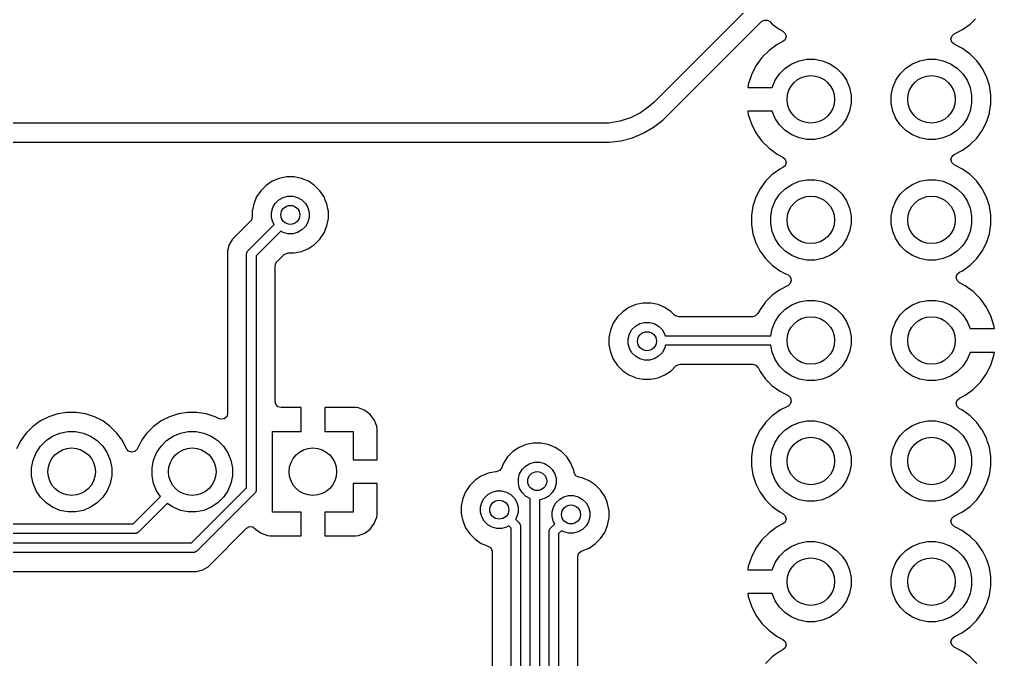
# Model space of a CAD drawing. Extents: x 0.71 to 7.56, y -5.16 to -0.79.
# Drawn here: x 3.978 to 4.787, y -3.357 to -2.826 of the extents above; entities that cross this region are included whole.
import ezdxf

# ---------------------------------------------------------------- set-up
doc = ezdxf.new("R2010")
doc.units = 0
doc.header["$MEASUREMENT"] = 0
doc.layers.add('BLACK', color=7, linetype='CONTINUOUS')

msp = doc.modelspace()

# ---------------------------------------------------------------- linework, layer by layer
at = {"layer": 'BLACK', "linetype": 'CONTINUOUS'}
for p, q in [((4.58721, -2.81126), (4.50396, -2.89451)), ((4.51879, -2.90198), (4.59327, -2.8275)), ((4.59327, -2.8275), (4.59569, -2.82618)), ((4.59569, -2.82618), (4.59843, -2.82638)), ((4.59843, -2.82638), (4.60018, -2.8275)), ((4.60018, -2.8275), (4.60218, -2.82951)), ((4.76632, -2.82951), (4.77069, -2.82514)), ((4.60218, -2.82951), (4.60688, -2.83292)), ((4.60688, -2.83292), (4.60845, -2.83406)), ((4.60845, -2.83406), (4.61109, -2.8354)), ((4.61109, -2.8354), (4.61309, -2.83729)), ((4.7531, -2.8376), (4.76006, -2.83406)), ((4.76006, -2.83406), (4.76632, -2.82951)), ((4.76006, -2.83406), (4.76006, -2.83406)), ((4.76006, -2.83406), (4.76006, -2.83406)), ((4.61109, -2.8441), (4.6064, -2.8465)), ((4.61286, -2.84257), (4.61109, -2.8441)), ((4.61375, -2.83996), (4.61286, -2.84257)), ((4.61309, -2.83729), (4.61375, -2.83996)), ((4.75044, -2.84174), (4.75133, -2.83914)), ((4.7511, -2.84441), (4.75044, -2.84174)), ((4.7531, -2.8463), (4.7511, -2.84441)), ((4.75133, -2.83914), (4.7531, -2.8376)), ((4.59963, -2.85141), (4.59371, -2.85733)), ((4.6064, -2.8465), (4.59963, -2.85141)), ((4.59963, -2.85141), (4.59963, -2.85141)), ((4.76006, -2.84985), (4.7531, -2.8463)), ((4.76221, -2.85141), (4.76006, -2.84985)), ((4.76632, -2.8544), (4.76221, -2.85141)), ((4.59371, -2.85733), (4.58879, -2.8641)), ((4.59371, -2.85733), (4.59371, -2.85733)), ((4.61848, -2.86244), (4.62454, -2.85993)), ((4.62454, -2.85993), (4.63097, -2.85865)), ((4.63097, -2.85865), (4.63753, -2.85865)), ((4.63753, -2.85865), (4.64397, -2.85993)), ((4.64397, -2.85993), (4.65003, -2.86244)), ((4.71848, -2.86244), (4.72454, -2.85993)), ((4.72454, -2.85993), (4.73097, -2.85865)), ((4.73097, -2.85865), (4.73753, -2.85865)), ((4.73753, -2.85865), (4.74397, -2.85993)), ((4.74397, -2.85993), (4.75003, -2.86244)), ((4.7718, -2.85988), (4.76632, -2.8544)), ((4.77487, -2.8641), (4.7718, -2.85988)), ((4.58879, -2.8641), (4.585, -2.87155)), ((4.60838, -2.87072), (4.61302, -2.86608)), ((4.61302, -2.86608), (4.61848, -2.86244)), ((4.65003, -2.86244), (4.65548, -2.86608)), ((4.65548, -2.86608), (4.66012, -2.87072)), ((4.70838, -2.87072), (4.71302, -2.86608)), ((4.71302, -2.86608), (4.71848, -2.86244)), ((4.75003, -2.86244), (4.75548, -2.86608)), ((4.75548, -2.86608), (4.76012, -2.87072)), ((4.77636, -2.86615), (4.77487, -2.8641)), ((4.77988, -2.87305), (4.77636, -2.86615)), ((4.585, -2.87155), (4.58241, -2.87951)), ((4.60228, -2.88211), (4.60474, -2.87618)), ((4.60474, -2.87618), (4.60838, -2.87072)), ((4.66012, -2.87072), (4.66377, -2.87618)), ((4.66377, -2.87618), (4.66628, -2.88224)), ((4.70223, -2.88224), (4.70474, -2.87618)), ((4.70474, -2.87618), (4.70838, -2.87072)), ((4.76012, -2.87072), (4.76377, -2.87618)), ((4.76377, -2.87618), (4.76628, -2.88224)), ((4.7809, -2.8762), (4.77988, -2.87305)), ((4.77988, -2.87305), (4.77988, -2.87305)), ((4.77988, -2.87305), (4.77988, -2.87305)), ((4.78227, -2.88042), (4.7809, -2.8762)), ((4.58241, -2.87951), (4.582, -2.88211)), ((4.582, -2.88211), (4.60228, -2.88211)), ((4.58241, -2.87951), (4.58241, -2.87951)), ((4.66628, -2.88224), (4.66756, -2.88867)), ((4.70095, -2.88867), (4.70223, -2.88224)), ((4.76628, -2.88224), (4.76756, -2.88867)), ((4.78348, -2.88808), (4.78227, -2.88042)), ((4.66756, -2.88867), (4.66756, -2.89523)), ((4.70095, -2.89523), (4.70095, -2.88867)), ((4.76756, -2.88867), (4.76756, -2.89523)), ((4.78348, -2.89583), (4.78348, -2.88808)), ((4.50056, -2.89766), (4.49306, -2.90311)), ((4.50396, -2.89451), (4.50056, -2.89766)), ((4.66628, -2.90167), (4.66377, -2.90773)), ((4.66756, -2.89523), (4.66628, -2.90167)), ((4.70223, -2.90167), (4.70095, -2.89523)), ((4.70474, -2.90773), (4.70223, -2.90167)), ((4.76628, -2.90167), (4.76377, -2.90773)), ((4.76756, -2.89523), (4.76628, -2.90167)), ((4.78248, -2.9022), (4.78348, -2.89583)), ((4.4848, -2.90732), (4.47599, -2.91018)), ((4.49306, -2.90311), (4.4848, -2.90732)), ((4.505, -2.91423), (4.51164, -2.90913)), ((4.51164, -2.90913), (4.51858, -2.9022)), ((4.51858, -2.9022), (4.51879, -2.90198)), ((4.51879, -2.90198), (4.51879, -2.90198)), ((4.60228, -2.9018), (4.582, -2.9018)), ((4.582, -2.9018), (4.58241, -2.9044)), ((4.58241, -2.9044), (4.58241, -2.9044)), ((4.58241, -2.9044), (4.585, -2.91235)), ((4.60474, -2.90773), (4.60228, -2.9018)), ((4.60838, -2.91318), (4.60474, -2.90773)), ((4.66377, -2.90773), (4.66012, -2.91318)), ((4.70838, -2.91318), (4.70474, -2.90773)), ((4.76377, -2.90773), (4.76012, -2.91318)), ((4.77988, -2.91085), (4.78227, -2.90348)), ((4.78227, -2.90348), (4.78248, -2.9022)), ((4.4622, -2.91181), (3.64526, -2.91181)), ((4.46684, -2.91163), (4.4622, -2.91181)), ((4.47599, -2.91018), (4.46684, -2.91163)), ((4.49537, -2.92001), (4.50386, -2.9151)), ((4.50386, -2.9151), (4.505, -2.91423)), ((4.585, -2.91235), (4.58879, -2.91981)), ((4.61302, -2.91782), (4.60838, -2.91318)), ((4.61848, -2.92147), (4.61302, -2.91782)), ((4.65548, -2.91782), (4.65003, -2.92147)), ((4.66012, -2.91318), (4.65548, -2.91782)), ((4.71302, -2.91782), (4.70838, -2.91318)), ((4.71848, -2.92147), (4.71302, -2.91782)), ((4.75548, -2.91782), (4.75003, -2.92147)), ((4.76012, -2.91318), (4.75548, -2.91782)), ((4.7718, -2.92403), (4.77636, -2.91776)), ((4.77636, -2.91776), (4.77988, -2.91085)), ((4.47683, -2.9263), (4.48631, -2.92376)), ((4.48631, -2.92376), (4.49537, -2.92001)), ((4.58879, -2.91981), (4.59371, -2.92658)), ((4.62454, -2.92398), (4.61848, -2.92147)), ((4.63097, -2.92526), (4.62454, -2.92398)), ((4.63753, -2.92526), (4.63097, -2.92526)), ((4.64397, -2.92398), (4.63753, -2.92526)), ((4.65003, -2.92147), (4.64397, -2.92398)), ((4.72454, -2.92398), (4.71848, -2.92147)), ((4.73097, -2.92526), (4.72454, -2.92398)), ((4.73753, -2.92526), (4.73097, -2.92526)), ((4.74397, -2.92398), (4.73753, -2.92526)), ((4.75003, -2.92147), (4.74397, -2.92398)), ((4.76632, -2.92951), (4.7718, -2.92403)), ((3.65319, -2.92758), (4.45715, -2.92758)), ((4.45715, -2.92758), (4.45715, -2.92758)), ((4.45715, -2.92758), (4.4573, -2.92758)), ((4.4573, -2.92758), (4.46711, -2.92758)), ((4.46711, -2.92758), (4.47683, -2.9263)), ((4.46711, -2.92758), (4.46711, -2.92758)), ((4.59371, -2.92658), (4.59371, -2.92658)), ((4.59371, -2.92658), (4.59963, -2.93249)), ((4.59963, -2.93249), (4.59963, -2.93249)), ((4.59963, -2.93249), (4.6064, -2.93741)), ((4.76006, -2.93406), (4.76632, -2.92951)), ((4.6064, -2.93741), (4.61109, -2.9398)), ((4.61109, -2.9398), (4.61309, -2.94169)), ((4.61309, -2.94169), (4.61375, -2.94436)), ((4.75044, -2.94174), (4.75133, -2.93914)), ((4.7511, -2.94441), (4.75044, -2.94174)), ((4.75133, -2.93914), (4.7531, -2.9376)), ((4.7531, -2.9376), (4.76006, -2.93406)), ((4.76006, -2.93406), (4.76006, -2.93406)), ((4.76006, -2.93406), (4.76006, -2.93406)), ((4.60845, -2.94985), (4.60748, -2.95055)), ((4.61109, -2.9485), (4.60845, -2.94985)), ((4.61286, -2.94696), (4.61109, -2.9485)), ((4.61375, -2.94436), (4.61286, -2.94696)), ((4.7531, -2.9463), (4.7511, -2.94441)), ((4.76006, -2.94985), (4.7531, -2.9463)), ((4.76103, -2.95055), (4.76006, -2.94985)), ((4.19356, -2.95749), (4.18783, -2.95987)), ((4.19965, -2.95628), (4.19356, -2.95749)), ((4.19356, -2.95749), (4.19356, -2.95749)), ((4.20586, -2.95628), (4.19965, -2.95628)), ((4.19965, -2.95628), (4.19965, -2.95628)), ((4.21195, -2.95749), (4.20586, -2.95628)), ((4.20586, -2.95628), (4.20586, -2.95628)), ((4.21768, -2.95987), (4.21195, -2.95749)), ((4.21195, -2.95749), (4.21195, -2.95749)), ((4.60218, -2.9544), (4.5967, -2.95988)), ((4.60748, -2.95055), (4.60218, -2.9544)), ((4.60218, -2.9544), (4.60218, -2.9544)), ((4.60218, -2.9544), (4.60218, -2.9544)), ((4.76632, -2.9544), (4.76103, -2.95055)), ((4.7718, -2.95988), (4.76632, -2.9544)), ((4.18267, -2.96332), (4.17828, -2.96771)), ((4.18783, -2.95987), (4.18267, -2.96332)), ((4.18267, -2.96332), (4.18267, -2.96332)), ((4.18783, -2.95987), (4.18783, -2.95987)), ((4.22285, -2.96332), (4.21768, -2.95987)), ((4.21768, -2.95987), (4.21768, -2.95987)), ((4.22724, -2.96771), (4.22285, -2.96332)), ((4.22285, -2.96332), (4.22285, -2.96332)), ((4.59214, -2.96615), (4.58863, -2.97305)), ((4.59474, -2.96257), (4.59214, -2.96615)), ((4.5967, -2.95988), (4.59474, -2.96257)), ((4.5967, -2.95988), (4.5967, -2.95988)), ((4.5967, -2.95988), (4.5967, -2.95988)), ((4.60838, -2.97072), (4.61302, -2.96608)), ((4.61302, -2.96608), (4.61848, -2.96244)), ((4.61848, -2.96244), (4.62454, -2.95993)), ((4.62454, -2.95993), (4.63097, -2.95865)), ((4.63097, -2.95865), (4.63753, -2.95865)), ((4.63753, -2.95865), (4.64397, -2.95993)), ((4.64397, -2.95993), (4.65003, -2.96244)), ((4.65003, -2.96244), (4.65548, -2.96608)), ((4.65548, -2.96608), (4.66012, -2.97072)), ((4.70838, -2.97072), (4.71302, -2.96608)), ((4.71302, -2.96608), (4.71848, -2.96244)), ((4.71848, -2.96244), (4.72454, -2.95993)), ((4.72454, -2.95993), (4.73097, -2.95865)), ((4.73097, -2.95865), (4.73753, -2.95865)), ((4.73753, -2.95865), (4.74397, -2.95993)), ((4.74397, -2.95993), (4.75003, -2.96244)), ((4.75003, -2.96244), (4.75548, -2.96608)), ((4.75548, -2.96608), (4.76012, -2.97072)), ((4.77594, -2.96558), (4.7718, -2.95988)), ((4.77636, -2.96615), (4.77594, -2.96558)), ((4.77988, -2.97305), (4.77636, -2.96615)), ((4.17483, -2.97287), (4.17245, -2.9786)), ((4.17828, -2.96771), (4.17483, -2.97287)), ((4.17483, -2.97287), (4.17483, -2.97287)), ((4.17828, -2.96771), (4.17828, -2.96771)), ((4.19317, -2.9753), (4.19673, -2.97325)), ((4.19673, -2.97325), (4.2007, -2.97218)), ((4.2007, -2.97218), (4.20481, -2.97218)), ((4.20481, -2.97218), (4.20878, -2.97325)), ((4.20878, -2.97325), (4.21234, -2.9753)), ((4.23068, -2.97287), (4.22724, -2.96771)), ((4.22724, -2.96771), (4.22724, -2.96771)), ((4.23175, -2.97545), (4.23068, -2.97287)), ((4.23068, -2.97287), (4.23068, -2.97287)), ((4.58863, -2.97305), (4.58623, -2.98042)), ((4.60474, -2.97618), (4.60838, -2.97072)), ((4.66012, -2.97072), (4.66377, -2.97618)), ((4.70474, -2.97618), (4.70838, -2.97072)), ((4.76012, -2.97072), (4.76377, -2.97618)), ((4.78227, -2.98042), (4.77988, -2.97305)), ((4.17245, -2.9786), (4.17124, -2.98469)), ((4.17245, -2.9786), (4.17245, -2.9786)), ((4.18714, -2.98574), (4.18821, -2.98177)), ((4.18821, -2.98177), (4.19026, -2.97821)), ((4.19026, -2.97821), (4.19317, -2.9753)), ((4.21234, -2.9753), (4.21525, -2.97821)), ((4.21525, -2.97821), (4.21731, -2.98177)), ((4.21731, -2.98177), (4.21837, -2.98574)), ((4.23306, -2.9786), (4.23175, -2.97545)), ((4.23408, -2.98374), (4.23306, -2.9786)), ((4.58623, -2.98042), (4.58502, -2.98808)), ((4.60095, -2.98867), (4.60223, -2.98224)), ((4.60223, -2.98224), (4.60474, -2.97618)), ((4.66377, -2.97618), (4.66628, -2.98224)), ((4.66628, -2.98224), (4.66756, -2.98867)), ((4.70095, -2.98867), (4.70223, -2.98224)), ((4.70223, -2.98224), (4.70474, -2.97618)), ((4.76377, -2.97618), (4.76628, -2.98224)), ((4.76628, -2.98224), (4.76756, -2.98867)), ((4.78348, -2.98808), (4.78227, -2.98042)), ((4.17124, -2.98942), (4.17047, -2.99206)), ((4.17124, -2.98469), (4.17124, -2.98942)), ((4.18714, -2.98985), (4.18714, -2.98574)), ((4.18821, -2.99382), (4.18714, -2.98985)), ((4.21837, -2.98985), (4.21731, -2.99382)), ((4.21837, -2.98574), (4.21837, -2.98985)), ((4.23427, -2.98469), (4.23408, -2.98374)), ((4.23427, -2.9909), (4.23427, -2.98469)), ((4.23427, -2.98469), (4.23427, -2.98469)), ((4.23427, -2.98469), (4.23427, -2.98469)), ((4.58502, -2.98808), (4.58502, -2.99583)), ((4.60095, -2.99523), (4.60095, -2.98867)), ((4.66756, -2.98867), (4.66756, -2.99523)), ((4.70095, -2.99523), (4.70095, -2.98867)), ((4.76756, -2.98867), (4.76756, -2.99523)), ((4.78348, -2.99583), (4.78348, -2.98808)), ((4.16981, -2.99287), (4.15837, -3.00431)), ((4.16769, -3.01729), (4.18929, -2.9957)), ((4.17047, -2.99206), (4.16981, -2.99287)), ((4.18929, -2.9957), (4.18821, -2.99382)), ((4.21525, -2.99738), (4.21234, -3.00029)), ((4.21731, -2.99382), (4.21525, -2.99738)), ((4.23068, -3.00272), (4.23306, -2.99699)), ((4.23306, -2.99699), (4.23427, -2.9909)), ((4.58502, -2.99583), (4.58623, -3.00348)), ((4.60223, -3.00167), (4.60095, -2.99523)), ((4.66756, -2.99523), (4.66628, -3.00167)), ((4.70223, -3.00167), (4.70095, -2.99523)), ((4.76756, -2.99523), (4.76628, -3.00167)), ((4.78227, -3.00348), (4.78348, -2.99583)), ((4.15837, -3.00431), (4.1547, -3.00798)), ((4.19486, -3.00126), (4.17441, -3.02171)), ((4.19673, -3.00234), (4.19486, -3.00126)), ((4.2007, -3.00341), (4.19673, -3.00234)), ((4.20481, -3.00341), (4.2007, -3.00341)), ((4.20878, -3.00234), (4.20481, -3.00341)), ((4.21234, -3.00029), (4.20878, -3.00234)), ((4.22724, -3.00789), (4.23068, -3.00272)), ((4.58623, -3.00348), (4.58863, -3.01085)), ((4.60474, -3.00773), (4.60223, -3.00167)), ((4.66628, -3.00167), (4.66377, -3.00773)), ((4.70474, -3.00773), (4.70223, -3.00167)), ((4.76628, -3.00167), (4.76377, -3.00773)), ((4.77988, -3.01085), (4.78227, -3.00348)), ((4.15211, -3.01247), (4.15077, -3.01748)), ((4.1547, -3.00798), (4.15211, -3.01247)), ((4.1547, -3.00798), (4.1547, -3.00798)), ((4.21768, -3.01572), (4.22285, -3.01228)), ((4.22285, -3.01228), (4.22724, -3.00789)), ((4.58863, -3.01085), (4.59201, -3.01748)), ((4.60838, -3.01318), (4.60474, -3.00773)), ((4.61302, -3.01782), (4.60838, -3.01318)), ((4.66012, -3.01318), (4.65548, -3.01782)), ((4.66377, -3.00773), (4.66012, -3.01318)), ((4.70838, -3.01318), (4.70474, -3.00773)), ((4.71302, -3.01782), (4.70838, -3.01318)), ((4.76012, -3.01318), (4.75548, -3.01782)), ((4.76377, -3.00773), (4.76012, -3.01318)), ((4.77636, -3.01776), (4.77988, -3.01085)), ((4.15077, -3.01748), (4.15077, -3.1525)), ((4.16654, -3.02008), (4.16661, -3.01931)), ((4.16654, -3.21417), (4.16654, -3.02008)), ((4.16661, -3.01931), (4.1672, -3.01789)), ((4.1672, -3.01789), (4.16769, -3.01729)), ((4.17441, -3.02171), (4.17441, -3.2158)), ((4.19161, -3.02681), (4.19768, -3.02074)), ((4.19768, -3.02074), (4.20009, -3.01942)), ((4.20009, -3.01942), (4.20113, -3.01931)), ((4.20113, -3.01931), (4.20586, -3.01931)), ((4.20586, -3.01931), (4.21195, -3.0181)), ((4.20586, -3.01931), (4.20586, -3.01931)), ((4.21195, -3.0181), (4.21768, -3.01572)), ((4.59201, -3.01748), (4.59214, -3.01776)), ((4.59214, -3.01776), (4.5967, -3.02403)), ((4.61848, -3.02147), (4.61302, -3.01782)), ((4.62454, -3.02398), (4.61848, -3.02147)), ((4.65003, -3.02147), (4.64397, -3.02398)), ((4.65548, -3.01782), (4.65003, -3.02147)), ((4.71848, -3.02147), (4.71302, -3.01782)), ((4.72454, -3.02398), (4.71848, -3.02147)), ((4.75003, -3.02147), (4.74397, -3.02398)), ((4.75548, -3.01782), (4.75003, -3.02147)), ((4.7718, -3.02403), (4.77636, -3.01776)), ((4.19018, -3.03026), (4.19052, -3.0291)), ((4.19018, -3.14276), (4.19018, -3.03026)), ((4.19052, -3.0291), (4.19077, -3.02792)), ((4.19077, -3.02792), (4.19092, -3.02773)), ((4.19092, -3.02773), (4.19095, -3.02762)), ((4.19095, -3.02762), (4.19161, -3.02681)), ((4.5967, -3.02403), (4.60218, -3.02951)), ((4.60218, -3.02951), (4.60845, -3.03406)), ((4.63097, -3.02526), (4.62454, -3.02398)), ((4.63753, -3.02526), (4.63097, -3.02526)), ((4.64397, -3.02398), (4.63753, -3.02526)), ((4.73097, -3.02526), (4.72454, -3.02398)), ((4.73753, -3.02526), (4.73097, -3.02526)), ((4.74397, -3.02398), (4.73753, -3.02526)), ((4.76006, -3.03406), (4.76632, -3.02951)), ((4.76632, -3.02951), (4.7718, -3.02403)), ((4.60845, -3.03406), (4.61275, -3.03625)), ((4.61275, -3.03625), (4.6154, -3.0376)), ((4.6154, -3.0376), (4.6174, -3.03949)), ((4.75476, -3.03955), (4.75564, -3.03694)), ((4.75564, -3.03694), (4.75742, -3.0354)), ((4.75742, -3.0354), (4.76006, -3.03406)), ((4.6154, -3.0463), (4.60845, -3.04985)), ((4.61718, -3.04477), (4.6154, -3.0463)), ((4.61806, -3.04216), (4.61718, -3.04477)), ((4.6174, -3.03949), (4.61806, -3.04216)), ((4.75542, -3.04222), (4.75476, -3.03955)), ((4.75742, -3.0441), (4.75542, -3.04222)), ((4.76211, -3.0465), (4.75742, -3.0441)), ((4.76888, -3.05141), (4.76211, -3.0465)), ((4.76211, -3.0465), (4.76211, -3.0465)), ((4.60218, -3.0544), (4.5967, -3.05988)), ((4.60487, -3.05244), (4.60218, -3.0544)), ((4.60218, -3.0544), (4.60218, -3.0544)), ((4.60218, -3.0544), (4.60218, -3.0544)), ((4.60845, -3.04985), (4.60487, -3.05244)), ((4.77479, -3.05733), (4.76888, -3.05141)), ((4.76888, -3.05141), (4.76888, -3.05141)), ((4.48923, -3.06222), (4.4835, -3.06459)), ((4.49532, -3.061), (4.48923, -3.06222)), ((4.48923, -3.06222), (4.48923, -3.06222)), ((4.50153, -3.061), (4.49532, -3.061)), ((4.49532, -3.061), (4.49532, -3.061)), ((4.50762, -3.06222), (4.50153, -3.061)), ((4.50153, -3.061), (4.50153, -3.061)), ((4.51335, -3.06459), (4.50762, -3.06222)), ((4.50762, -3.06222), (4.50762, -3.06222)), ((4.59634, -3.06037), (4.59214, -3.06615)), ((4.5967, -3.05988), (4.59634, -3.06037)), ((4.5967, -3.05988), (4.5967, -3.05988)), ((4.5967, -3.05988), (4.5967, -3.05988)), ((4.61302, -3.06608), (4.61848, -3.06244)), ((4.61848, -3.06244), (4.62454, -3.05993)), ((4.62454, -3.05993), (4.63097, -3.05865)), ((4.63097, -3.05865), (4.63753, -3.05865)), ((4.63753, -3.05865), (4.64397, -3.05993)), ((4.64397, -3.05993), (4.65003, -3.06244)), ((4.65003, -3.06244), (4.65548, -3.06608)), ((4.71302, -3.06608), (4.71848, -3.06244)), ((4.71848, -3.06244), (4.72454, -3.05993)), ((4.72454, -3.05993), (4.73097, -3.05865)), ((4.73097, -3.05865), (4.73753, -3.05865)), ((4.73753, -3.05865), (4.74397, -3.05993)), ((4.74397, -3.05993), (4.75003, -3.06244)), ((4.75003, -3.06244), (4.75548, -3.06608)), ((4.77971, -3.0641), (4.77479, -3.05733)), ((4.77479, -3.05733), (4.77479, -3.05733)), ((4.47833, -3.06804), (4.47395, -3.07243)), ((4.47834, -3.06804), (4.47833, -3.06804)), ((4.4835, -3.06459), (4.47834, -3.06804)), ((4.4835, -3.06459), (4.4835, -3.06459)), ((4.51852, -3.06804), (4.51335, -3.06459)), ((4.51335, -3.06459), (4.51335, -3.06459)), ((4.52129, -3.07082), (4.51852, -3.06804)), ((4.51852, -3.06804), (4.51852, -3.06804)), ((4.51852, -3.06804), (4.51852, -3.06804)), ((4.52211, -3.07147), (4.52129, -3.07082)), ((4.5904, -3.06958), (4.58851, -3.07158)), ((4.59214, -3.06615), (4.5904, -3.06958)), ((4.60474, -3.07618), (4.60838, -3.07072)), ((4.60838, -3.07072), (4.61302, -3.06608)), ((4.65548, -3.06608), (4.66012, -3.07072)), ((4.66012, -3.07072), (4.66377, -3.07618)), ((4.70474, -3.07618), (4.70838, -3.07072)), ((4.70838, -3.07072), (4.71302, -3.06608)), ((4.75548, -3.06608), (4.76012, -3.07072)), ((4.76012, -3.07072), (4.76377, -3.07618)), ((4.78351, -3.07155), (4.77971, -3.0641)), ((4.4705, -3.07759), (4.46812, -3.08333)), ((4.47395, -3.07243), (4.4705, -3.07759)), ((4.4705, -3.07759), (4.4705, -3.07759)), ((4.47395, -3.07243), (4.47395, -3.07243)), ((4.48884, -3.08003), (4.4924, -3.07797)), ((4.4924, -3.07797), (4.49637, -3.07691)), ((4.49637, -3.07691), (4.50048, -3.07691)), ((4.50048, -3.07691), (4.50445, -3.07797)), ((4.50445, -3.07797), (4.50801, -3.08003)), ((4.52475, -3.07225), (4.52211, -3.07147)), ((4.58605, -3.07225), (4.52475, -3.07225)), ((4.58851, -3.07158), (4.58605, -3.07225)), ((4.60223, -3.08224), (4.60474, -3.07618)), ((4.66377, -3.07618), (4.66628, -3.08224)), ((4.70223, -3.08224), (4.70474, -3.07618)), ((4.76377, -3.07618), (4.76622, -3.08211)), ((4.78609, -3.07951), (4.78351, -3.07155)), ((4.46812, -3.08333), (4.46691, -3.08942)), ((4.46812, -3.08333), (4.46812, -3.08333)), ((4.48281, -3.09046), (4.48388, -3.08649)), ((4.48388, -3.08649), (4.48593, -3.08293)), ((4.48593, -3.08293), (4.48884, -3.08003)), ((4.50801, -3.08003), (4.51092, -3.08293)), ((4.51092, -3.08293), (4.51297, -3.08649)), ((4.51297, -3.08649), (4.51338, -3.08802)), ((4.60108, -3.08802), (4.60223, -3.08224)), ((4.66628, -3.08224), (4.66756, -3.08867)), ((4.70095, -3.08867), (4.70223, -3.08224)), ((4.76622, -3.08211), (4.78651, -3.08211)), ((4.78651, -3.08211), (4.78609, -3.07951)), ((4.78609, -3.07951), (4.78609, -3.07951)), ((4.46691, -3.08942), (4.46691, -3.09562)), ((4.46691, -3.09562), (4.46812, -3.10171)), ((4.48281, -3.09458), (4.48281, -3.09046)), ((4.48388, -3.09855), (4.48281, -3.09458)), ((4.51338, -3.08802), (4.60108, -3.08802)), ((4.66756, -3.09523), (4.66628, -3.10167)), ((4.66756, -3.08867), (4.66756, -3.09523)), ((4.70095, -3.09523), (4.70095, -3.08867)), ((4.70223, -3.10167), (4.70095, -3.09523)), ((4.46812, -3.10171), (4.46812, -3.10171)), ((4.46812, -3.10171), (4.4705, -3.10745)), ((4.48593, -3.10211), (4.48388, -3.09855)), ((4.48884, -3.10501), (4.48593, -3.10211)), ((4.51092, -3.10211), (4.50801, -3.10501)), ((4.51297, -3.09855), (4.51092, -3.10211)), ((4.51369, -3.09589), (4.51297, -3.09855)), ((4.60108, -3.09589), (4.51369, -3.09589)), ((4.60223, -3.10167), (4.60108, -3.09589)), ((4.60474, -3.10773), (4.60223, -3.10167)), ((4.66628, -3.10167), (4.66377, -3.10773)), ((4.70474, -3.10773), (4.70223, -3.10167)), ((4.76622, -3.1018), (4.76377, -3.10773)), ((4.78651, -3.1018), (4.76622, -3.1018)), ((4.78609, -3.1044), (4.78651, -3.1018)), ((4.4705, -3.10745), (4.4705, -3.10745)), ((4.4705, -3.10745), (4.47395, -3.11261)), ((4.4924, -3.10707), (4.48884, -3.10501)), ((4.49637, -3.10813), (4.4924, -3.10707)), ((4.50048, -3.10813), (4.49637, -3.10813)), ((4.50445, -3.10707), (4.50048, -3.10813)), ((4.50801, -3.10501), (4.50445, -3.10707)), ((4.52243, -3.11309), (4.52484, -3.11177)), ((4.52484, -3.11177), (4.52588, -3.11166)), ((4.52588, -3.11166), (4.58605, -3.11166)), ((4.58605, -3.11166), (4.58868, -3.11243)), ((4.60838, -3.11318), (4.60474, -3.10773)), ((4.66377, -3.10773), (4.66012, -3.11318)), ((4.70838, -3.11318), (4.70474, -3.10773)), ((4.76377, -3.10773), (4.76012, -3.11318)), ((4.78351, -3.11235), (4.78609, -3.1044)), ((4.78609, -3.1044), (4.78609, -3.1044)), ((4.47395, -3.11261), (4.47395, -3.11261)), ((4.47395, -3.11261), (4.47833, -3.117)), ((4.47833, -3.117), (4.47834, -3.117)), ((4.47834, -3.117), (4.4835, -3.12045)), ((4.51335, -3.12045), (4.51852, -3.117)), ((4.51852, -3.117), (4.52243, -3.11309)), ((4.58868, -3.11243), (4.5904, -3.11432)), ((4.5904, -3.11432), (4.59076, -3.11503)), ((4.59076, -3.11503), (4.59214, -3.11776)), ((4.59214, -3.11776), (4.5967, -3.12403)), ((4.61302, -3.11782), (4.60838, -3.11318)), ((4.61848, -3.12147), (4.61302, -3.11782)), ((4.65548, -3.11782), (4.65003, -3.12147)), ((4.66012, -3.11318), (4.65548, -3.11782)), ((4.71302, -3.11782), (4.70838, -3.11318)), ((4.71848, -3.12147), (4.71302, -3.11782)), ((4.75548, -3.11782), (4.75003, -3.12147)), ((4.76012, -3.11318), (4.75548, -3.11782)), ((4.77479, -3.12658), (4.77971, -3.11981)), ((4.77971, -3.11981), (4.78351, -3.11235)), ((4.4835, -3.12045), (4.4835, -3.12045)), ((4.4835, -3.12045), (4.4874, -3.12207)), ((4.4874, -3.12207), (4.48923, -3.12282)), ((4.48923, -3.12282), (4.49527, -3.12403)), ((4.49527, -3.12403), (4.49532, -3.12404)), ((4.49532, -3.12404), (4.49532, -3.12404)), ((4.49532, -3.12404), (4.49532, -3.12404)), ((4.49532, -3.12404), (4.50153, -3.12404)), ((4.50153, -3.12404), (4.50762, -3.12282)), ((4.50153, -3.12404), (4.50153, -3.12404)), ((4.50762, -3.12282), (4.51335, -3.12045)), ((4.5967, -3.12403), (4.60218, -3.12951)), ((4.62454, -3.12398), (4.61848, -3.12147)), ((4.63097, -3.12526), (4.62454, -3.12398)), ((4.63753, -3.12526), (4.63097, -3.12526)), ((4.64397, -3.12398), (4.63753, -3.12526)), ((4.65003, -3.12147), (4.64397, -3.12398)), ((4.72454, -3.12398), (4.71848, -3.12147)), ((4.73097, -3.12526), (4.72454, -3.12398)), ((4.73753, -3.12526), (4.73097, -3.12526)), ((4.74397, -3.12398), (4.73753, -3.12526)), ((4.75003, -3.12147), (4.74397, -3.12398)), ((4.76888, -3.13249), (4.77479, -3.12658)), ((4.77479, -3.12658), (4.77479, -3.12658)), ((4.60218, -3.12951), (4.60845, -3.13406)), ((4.60845, -3.13406), (4.61207, -3.13591)), ((4.61207, -3.13591), (4.6154, -3.1376)), ((4.76211, -3.13741), (4.76888, -3.13249)), ((4.76888, -3.13249), (4.76888, -3.13249)), ((4.19062, -3.14478), (4.19018, -3.14276)), ((4.6154, -3.1376), (4.6174, -3.13949)), ((4.61806, -3.14216), (4.61718, -3.14477)), ((4.6174, -3.13949), (4.61806, -3.14216)), ((4.75476, -3.14394), (4.75564, -3.14134)), ((4.75542, -3.14661), (4.75476, -3.14394)), ((4.75564, -3.14134), (4.75742, -3.1398)), ((4.75742, -3.1398), (4.76211, -3.13741)), ((4.01758, -3.15156), (4.00993, -3.15277)), ((4.02533, -3.15156), (4.01758, -3.15156)), ((4.01758, -3.15156), (4.01758, -3.15156)), ((4.03299, -3.15277), (4.02533, -3.15156)), ((4.02533, -3.15156), (4.02533, -3.15156)), ((4.11758, -3.15156), (4.10993, -3.15277)), ((4.12533, -3.15156), (4.11758, -3.15156)), ((4.11758, -3.15156), (4.11758, -3.15156)), ((4.13299, -3.15277), (4.12533, -3.15156)), ((4.12533, -3.15156), (4.12533, -3.15156)), ((4.19242, -3.14686), (4.19062, -3.14478)), ((4.19506, -3.14764), (4.19242, -3.14686)), ((4.21161, -3.14764), (4.19506, -3.14764)), ((4.21161, -3.16732), (4.21161, -3.14764)), ((4.2568, -3.14764), (4.2313, -3.14764)), ((4.2313, -3.14764), (4.2313, -3.16732)), ((4.25915, -3.14789), (4.2568, -3.14764)), ((4.26445, -3.14987), (4.25915, -3.14789)), ((4.25915, -3.14789), (4.25915, -3.14789)), ((4.26898, -3.15326), (4.26445, -3.14987)), ((4.26445, -3.14987), (4.26445, -3.14987)), ((4.6061, -3.15156), (4.60218, -3.1544)), ((4.60845, -3.14985), (4.6061, -3.15156)), ((4.6154, -3.1463), (4.60845, -3.14985)), ((4.61718, -3.14477), (4.6154, -3.1463)), ((4.75742, -3.1485), (4.75542, -3.14661)), ((4.75888, -3.14924), (4.75742, -3.1485)), ((4.76006, -3.14985), (4.75888, -3.14924)), ((4.76632, -3.1544), (4.76006, -3.14985)), ((3.99565, -3.15868), (3.99237, -3.16107)), ((4.00256, -3.15516), (3.99565, -3.15868)), ((4.00993, -3.15277), (4.00256, -3.15516)), ((4.04036, -3.15516), (4.03299, -3.15277)), ((4.04726, -3.15868), (4.04036, -3.15516)), ((4.05353, -3.16324), (4.04726, -3.15868)), ((4.09565, -3.15868), (4.09237, -3.16107)), ((4.10256, -3.15516), (4.09565, -3.15868)), ((4.10993, -3.15277), (4.10256, -3.15516)), ((4.14036, -3.15516), (4.13299, -3.15277)), ((4.14367, -3.15685), (4.14036, -3.15516)), ((4.14519, -3.15733), (4.14367, -3.15685)), ((4.14791, -3.15694), (4.14519, -3.15733)), ((4.14999, -3.15514), (4.14791, -3.15694)), ((4.15077, -3.1525), (4.14999, -3.15514)), ((4.27238, -3.15779), (4.26898, -3.15326)), ((4.26898, -3.15326), (4.26898, -3.15326)), ((4.27435, -3.1631), (4.27238, -3.15779)), ((4.27238, -3.15779), (4.27238, -3.15779)), ((4.5967, -3.15988), (4.59572, -3.16123)), ((4.60218, -3.1544), (4.5967, -3.15988)), ((4.5967, -3.15988), (4.5967, -3.15988)), ((4.5967, -3.15988), (4.5967, -3.15988)), ((4.60218, -3.1544), (4.60218, -3.1544)), ((4.60218, -3.1544), (4.60218, -3.1544)), ((4.61848, -3.16244), (4.62454, -3.15993)), ((4.62454, -3.15993), (4.63097, -3.15865)), ((4.63097, -3.15865), (4.63753, -3.15865)), ((4.63753, -3.15865), (4.64397, -3.15993)), ((4.64397, -3.15993), (4.65003, -3.16244)), ((4.71848, -3.16244), (4.72454, -3.15993)), ((4.72454, -3.15993), (4.73097, -3.15865)), ((4.73097, -3.15865), (4.73753, -3.15865)), ((4.73753, -3.15865), (4.74397, -3.15993)), ((4.74397, -3.15993), (4.75003, -3.16244)), ((4.7718, -3.15988), (4.76632, -3.1544)), ((4.77584, -3.16544), (4.7718, -3.15988)), ((3.98938, -3.16324), (3.9839, -3.16871)), ((3.99237, -3.16107), (3.98938, -3.16324)), ((3.98938, -3.16324), (3.98938, -3.16324)), ((3.98938, -3.16324), (3.98938, -3.16324)), ((4.01174, -3.16876), (4.01818, -3.16748)), ((4.01818, -3.16748), (4.02474, -3.16748)), ((4.02474, -3.16748), (4.03117, -3.16876)), ((4.05901, -3.16871), (4.05353, -3.16324)), ((4.08938, -3.16324), (4.0839, -3.16871)), ((4.09237, -3.16107), (4.08938, -3.16324)), ((4.08938, -3.16324), (4.08938, -3.16324)), ((4.08938, -3.16324), (4.08938, -3.16324)), ((4.11174, -3.16876), (4.11818, -3.16748)), ((4.11818, -3.16748), (4.12474, -3.16748)), ((4.12474, -3.16748), (4.13117, -3.16876)), ((4.18799, -3.23425), (4.18799, -3.16732)), ((4.18799, -3.16732), (4.21161, -3.16732)), ((4.2313, -3.16732), (4.25492, -3.16732)), ((4.25492, -3.16732), (4.25492, -3.19094)), ((4.27461, -3.16544), (4.27435, -3.1631)), ((4.27435, -3.1631), (4.27435, -3.1631)), ((4.27461, -3.19094), (4.27461, -3.16544)), ((4.27461, -3.16544), (4.27461, -3.16544)), ((4.59214, -3.16615), (4.58863, -3.17305)), ((4.59572, -3.16123), (4.59214, -3.16615)), ((4.60838, -3.17072), (4.61302, -3.16608)), ((4.61302, -3.16608), (4.61848, -3.16244)), ((4.65003, -3.16244), (4.65548, -3.16608)), ((4.65548, -3.16608), (4.66012, -3.17072)), ((4.70838, -3.17072), (4.71302, -3.16608)), ((4.71302, -3.16608), (4.71848, -3.16244)), ((4.75003, -3.16244), (4.75548, -3.16608)), ((4.75548, -3.16608), (4.76012, -3.17072)), ((4.77636, -3.16615), (4.77584, -3.16544)), ((4.77988, -3.17305), (4.77636, -3.16615)), ((3.97935, -3.17498), (3.97583, -3.18189)), ((3.98195, -3.17141), (3.97935, -3.17498)), ((3.9839, -3.16871), (3.98195, -3.17141)), ((3.9839, -3.16871), (3.9839, -3.16871)), ((3.9839, -3.16871), (3.9839, -3.16871)), ((3.99559, -3.17956), (4.00023, -3.17492)), ((4.00023, -3.17492), (4.00568, -3.17127)), ((4.00568, -3.17127), (4.01174, -3.16876)), ((4.03117, -3.16876), (4.03723, -3.17127)), ((4.03723, -3.17127), (4.04269, -3.17492)), ((4.04269, -3.17492), (4.04733, -3.17956)), ((4.06356, -3.17498), (4.05901, -3.16871)), ((4.06396, -3.17576), (4.06356, -3.17498)), ((4.06711, -3.18194), (4.06396, -3.17576)), ((4.07935, -3.17498), (4.07581, -3.18194)), ((4.08195, -3.17141), (4.07935, -3.17498)), ((4.0839, -3.16871), (4.08195, -3.17141)), ((4.0839, -3.16871), (4.0839, -3.16871)), ((4.0839, -3.16871), (4.0839, -3.16871)), ((4.09559, -3.17956), (4.10023, -3.17492)), ((4.10023, -3.17492), (4.10568, -3.17127)), ((4.10568, -3.17127), (4.11174, -3.16876)), ((4.13117, -3.16876), (4.13723, -3.17127)), ((4.13723, -3.17127), (4.14269, -3.17492)), ((4.14269, -3.17492), (4.14733, -3.17956)), ((4.58863, -3.17305), (4.58623, -3.18042)), ((4.60223, -3.18224), (4.60474, -3.17618)), ((4.60474, -3.17618), (4.60838, -3.17072)), ((4.66012, -3.17072), (4.66377, -3.17618)), ((4.66377, -3.17618), (4.66628, -3.18224)), ((4.70223, -3.18224), (4.70474, -3.17618)), ((4.70474, -3.17618), (4.70838, -3.17072)), ((4.76012, -3.17072), (4.76377, -3.17618)), ((4.76377, -3.17618), (4.76628, -3.18224)), ((4.78054, -3.1751), (4.77988, -3.17305)), ((4.77988, -3.17305), (4.77988, -3.17305)), ((4.77988, -3.17305), (4.77988, -3.17305)), ((4.78227, -3.18042), (4.78054, -3.1751)), ((3.99194, -3.18501), (3.99559, -3.17956)), ((4.04733, -3.17956), (4.05097, -3.18501)), ((4.06864, -3.18371), (4.06711, -3.18194)), ((4.07125, -3.1846), (4.06864, -3.18371)), ((4.07392, -3.18394), (4.07125, -3.1846)), ((4.07581, -3.18194), (4.07392, -3.18394)), ((4.09194, -3.18501), (4.09559, -3.17956)), ((4.14733, -3.17956), (4.15097, -3.18501)), ((4.38731, -3.18408), (4.38292, -3.18847)), ((4.39247, -3.18063), (4.38731, -3.18408)), ((4.38731, -3.18408), (4.38731, -3.18408)), ((4.39821, -3.17825), (4.39247, -3.18063)), ((4.39247, -3.18063), (4.39247, -3.18063)), ((4.4043, -3.17704), (4.39821, -3.17825)), ((4.39821, -3.17825), (4.39821, -3.17825)), ((4.41051, -3.17704), (4.4043, -3.17704)), ((4.4043, -3.17704), (4.4043, -3.17704)), ((4.41659, -3.17825), (4.41051, -3.17704)), ((4.41051, -3.17704), (4.41051, -3.17704)), ((4.42233, -3.18063), (4.41659, -3.17825)), ((4.41659, -3.17825), (4.41659, -3.17825)), ((4.42749, -3.18408), (4.42233, -3.18063)), ((4.42233, -3.18063), (4.42233, -3.18063)), ((4.43188, -3.18847), (4.42749, -3.18408)), ((4.42749, -3.18408), (4.42749, -3.18408)), ((4.58623, -3.18042), (4.58502, -3.18808)), ((4.60095, -3.18867), (4.60223, -3.18224)), ((4.66628, -3.18224), (4.66756, -3.18867)), ((4.70095, -3.18867), (4.70223, -3.18224)), ((4.76628, -3.18224), (4.76756, -3.18867)), ((4.78348, -3.18808), (4.78227, -3.18042)), ((3.98815, -3.19751), (3.98943, -3.19107)), ((3.98943, -3.19107), (3.99194, -3.18501)), ((4.05097, -3.18501), (4.05348, -3.19107)), ((4.05348, -3.19107), (4.05476, -3.19751)), ((4.08815, -3.19751), (4.08943, -3.19107)), ((4.08943, -3.19107), (4.09194, -3.18501)), ((4.15097, -3.18501), (4.15348, -3.19107)), ((4.15348, -3.19107), (4.15476, -3.19751)), ((4.25492, -3.19094), (4.27461, -3.19094)), ((4.38292, -3.18847), (4.37947, -3.19363)), ((4.38292, -3.18847), (4.38292, -3.18847)), ((4.43533, -3.19363), (4.43188, -3.18847)), ((4.43188, -3.18847), (4.43188, -3.18847)), ((4.58502, -3.18808), (4.58502, -3.19583)), ((4.60095, -3.19523), (4.60095, -3.18867)), ((4.66756, -3.18867), (4.66756, -3.19523)), ((4.70095, -3.19523), (4.70095, -3.18867)), ((4.76756, -3.18867), (4.76756, -3.19523)), ((4.78348, -3.19583), (4.78348, -3.18808)), ((3.98815, -3.20407), (3.98815, -3.19751)), ((4.05476, -3.19751), (4.05476, -3.20407)), ((4.08815, -3.20407), (4.08815, -3.19751)), ((4.15476, -3.19751), (4.15476, -3.20407)), ((4.37604, -3.1999), (4.37343, -3.20076)), ((4.37776, -3.19775), (4.37604, -3.1999)), ((4.37947, -3.19363), (4.37776, -3.19775)), ((4.37947, -3.19363), (4.37947, -3.19363)), ((4.39285, -3.20253), (4.39491, -3.19897)), ((4.39491, -3.19897), (4.39781, -3.19606)), ((4.39781, -3.19606), (4.40137, -3.19401)), ((4.40137, -3.19401), (4.40535, -3.19294)), ((4.40535, -3.19294), (4.40946, -3.19294)), ((4.40946, -3.19294), (4.41343, -3.19401)), ((4.41343, -3.19401), (4.41699, -3.19606)), ((4.41699, -3.19606), (4.41989, -3.19897)), ((4.41989, -3.19897), (4.42195, -3.20253)), ((4.43624, -3.19583), (4.43533, -3.19363)), ((4.43533, -3.19363), (4.43533, -3.19363)), ((4.43771, -3.19936), (4.43624, -3.19583)), ((4.43814, -3.20153), (4.43771, -3.19936)), ((4.58502, -3.19583), (4.58623, -3.20348)), ((4.60223, -3.20167), (4.60095, -3.19523)), ((4.66756, -3.19523), (4.66628, -3.20167)), ((4.70223, -3.20167), (4.70095, -3.19523)), ((4.76756, -3.19523), (4.76628, -3.20167)), ((4.78251, -3.20198), (4.78348, -3.19583)), ((3.98943, -3.2105), (3.98815, -3.20407)), ((4.05476, -3.20407), (4.05348, -3.2105)), ((4.08943, -3.2105), (4.08815, -3.20407)), ((4.15476, -3.20407), (4.15348, -3.2105)), ((4.35589, -3.2078), (4.3515, -3.21219)), ((4.36106, -3.20435), (4.35589, -3.2078)), ((4.35589, -3.2078), (4.35589, -3.2078)), ((4.36679, -3.20198), (4.36106, -3.20435)), ((4.36106, -3.20435), (4.36106, -3.20435)), ((4.37288, -3.20077), (4.36679, -3.20198)), ((4.36679, -3.20198), (4.36679, -3.20198)), ((4.37325, -3.20077), (4.37288, -3.20077)), ((4.37343, -3.20076), (4.37325, -3.20077)), ((4.39179, -3.2065), (4.39285, -3.20253)), ((4.39179, -3.21061), (4.39179, -3.2065)), ((4.42195, -3.20253), (4.42301, -3.2065)), ((4.42301, -3.2065), (4.42301, -3.21061)), ((4.43817, -3.2017), (4.43814, -3.20153)), ((4.43954, -3.20409), (4.43817, -3.2017)), ((4.44197, -3.20537), (4.43954, -3.20409)), ((4.44463, -3.2059), (4.44197, -3.20537)), ((4.45036, -3.20827), (4.44463, -3.2059)), ((4.44463, -3.2059), (4.44463, -3.2059)), ((4.45552, -3.21172), (4.45036, -3.20827)), ((4.45036, -3.20827), (4.45036, -3.20827)), ((4.58623, -3.20348), (4.58863, -3.21085)), ((4.60474, -3.20773), (4.60223, -3.20167)), ((4.60838, -3.21318), (4.60474, -3.20773)), ((4.66377, -3.20773), (4.66012, -3.21318)), ((4.66628, -3.20167), (4.66377, -3.20773)), ((4.70474, -3.20773), (4.70223, -3.20167)), ((4.70838, -3.21318), (4.70474, -3.20773)), ((4.76377, -3.20773), (4.76012, -3.21318)), ((4.76628, -3.20167), (4.76377, -3.20773)), ((4.77988, -3.21085), (4.78227, -3.20348)), ((4.78227, -3.20348), (4.78251, -3.20198)), ((3.99194, -3.21656), (3.98943, -3.2105)), ((3.99559, -3.22202), (3.99194, -3.21656)), ((4.05097, -3.21656), (4.04733, -3.22202)), ((4.05348, -3.2105), (4.05097, -3.21656)), ((4.09194, -3.21656), (4.08943, -3.2105)), ((4.09522, -3.22146), (4.09194, -3.21656)), ((4.12086, -3.25984), (4.16654, -3.21417)), ((4.15097, -3.21656), (4.14733, -3.22202)), ((4.15348, -3.2105), (4.15097, -3.21656)), ((4.17433, -3.21657), (4.17375, -3.21799)), ((4.17441, -3.2158), (4.17433, -3.21657)), ((4.27461, -3.21063), (4.25492, -3.21063)), ((4.25492, -3.21063), (4.25492, -3.23425)), ((4.27461, -3.23613), (4.27461, -3.21063)), ((4.3515, -3.21219), (4.34806, -3.21735)), ((4.3515, -3.21219), (4.3515, -3.21219)), ((4.36996, -3.21773), (4.37393, -3.21667)), ((4.37393, -3.21667), (4.37804, -3.21667)), ((4.37804, -3.21667), (4.38201, -3.21773)), ((4.39285, -3.21458), (4.39179, -3.21061)), ((4.39491, -3.21814), (4.39285, -3.21458)), ((4.42195, -3.21458), (4.41989, -3.21814)), ((4.42301, -3.21061), (4.42195, -3.21458)), ((4.45991, -3.21611), (4.45552, -3.21172)), ((4.45552, -3.21172), (4.45552, -3.21172)), ((4.46336, -3.22127), (4.45991, -3.21611)), ((4.45991, -3.21611), (4.45991, -3.21611)), ((4.58863, -3.21085), (4.59194, -3.21735)), ((4.61302, -3.21782), (4.60838, -3.21318)), ((4.66012, -3.21318), (4.65548, -3.21782)), ((4.71302, -3.21782), (4.70838, -3.21318)), ((4.76012, -3.21318), (4.75548, -3.21782)), ((4.77636, -3.21776), (4.77988, -3.21085)), ((4.00023, -3.22666), (3.99559, -3.22202)), ((4.04733, -3.22202), (4.04269, -3.22666)), ((4.07258, -3.24409), (4.09522, -3.22146)), ((4.17326, -3.21858), (4.12528, -3.26656)), ((4.14733, -3.22202), (4.14269, -3.22666)), ((4.17375, -3.21799), (4.17326, -3.21858)), ((4.34568, -3.22309), (4.34447, -3.22918)), ((4.34806, -3.21736), (4.34568, -3.22309)), ((4.34568, -3.22309), (4.34568, -3.22309)), ((4.34806, -3.21735), (4.34806, -3.21736)), ((4.36143, -3.22626), (4.36349, -3.2227)), ((4.36349, -3.2227), (4.3664, -3.21979)), ((4.3664, -3.21979), (4.36996, -3.21773)), ((4.38201, -3.21773), (4.38557, -3.21979)), ((4.38557, -3.21979), (4.38848, -3.2227)), ((4.38848, -3.2227), (4.39053, -3.22626)), ((4.39781, -3.22105), (4.39491, -3.21814)), ((4.40137, -3.22311), (4.39781, -3.22105)), ((4.40157, -3.22316), (4.40137, -3.22311)), ((4.40157, -3.67355), (4.40157, -3.22316)), ((4.40946, -3.22417), (4.40945, -3.22417)), ((4.40945, -3.22417), (4.40945, -3.67518)), ((4.41343, -3.22311), (4.40946, -3.22417)), ((4.41699, -3.22105), (4.41343, -3.22311)), ((4.41989, -3.21814), (4.41699, -3.22105)), ((4.42294, -3.22661), (4.42585, -3.22371)), ((4.42585, -3.22371), (4.42941, -3.22165)), ((4.42941, -3.22165), (4.43338, -3.22059)), ((4.43338, -3.22059), (4.43749, -3.22059)), ((4.43749, -3.22059), (4.44146, -3.22165)), ((4.44146, -3.22165), (4.44502, -3.22371)), ((4.44502, -3.22371), (4.44793, -3.22661)), ((4.465, -3.22523), (4.46336, -3.22127)), ((4.46336, -3.22127), (4.46336, -3.22127)), ((4.59194, -3.21735), (4.59214, -3.21776)), ((4.59214, -3.21776), (4.5967, -3.22403)), ((4.5967, -3.22403), (4.60218, -3.22951)), ((4.61848, -3.22147), (4.61302, -3.21782)), ((4.62454, -3.22398), (4.61848, -3.22147)), ((4.63097, -3.22526), (4.62454, -3.22398)), ((4.64397, -3.22398), (4.63753, -3.22526)), ((4.65003, -3.22147), (4.64397, -3.22398)), ((4.65548, -3.21782), (4.65003, -3.22147)), ((4.71848, -3.22147), (4.71302, -3.21782)), ((4.72454, -3.22398), (4.71848, -3.22147)), ((4.73097, -3.22526), (4.72454, -3.22398)), ((4.74397, -3.22398), (4.73753, -3.22526)), ((4.75003, -3.22147), (4.74397, -3.22398)), ((4.75548, -3.21782), (4.75003, -3.22147)), ((4.76632, -3.22951), (4.7718, -3.22403)), ((4.7718, -3.22403), (4.77636, -3.21776)), ((4.00568, -3.2303), (4.00023, -3.22666)), ((4.01174, -3.23281), (4.00568, -3.2303)), ((4.01818, -3.23409), (4.01174, -3.23281)), ((4.03117, -3.23281), (4.02474, -3.23409)), ((4.03723, -3.2303), (4.03117, -3.23281)), ((4.04269, -3.22666), (4.03723, -3.2303)), ((4.10078, -3.22703), (4.077, -3.25082)), ((4.10568, -3.2303), (4.10078, -3.22703)), ((4.11174, -3.23281), (4.10568, -3.2303)), ((4.11818, -3.23409), (4.11174, -3.23281)), ((4.13117, -3.23281), (4.12474, -3.23409)), ((4.13723, -3.2303), (4.13117, -3.23281)), ((4.14269, -3.22666), (4.13723, -3.2303)), ((4.34447, -3.22918), (4.34447, -3.23539)), ((4.36037, -3.23023), (4.36143, -3.22626)), ((4.36037, -3.23434), (4.36037, -3.23023)), ((4.39053, -3.22626), (4.3916, -3.23023)), ((4.3916, -3.23023), (4.3916, -3.23434)), ((4.41982, -3.23415), (4.42088, -3.23017)), ((4.42088, -3.23017), (4.42294, -3.22661)), ((4.44793, -3.22661), (4.44998, -3.23017)), ((4.44998, -3.23017), (4.45105, -3.23415)), ((4.46574, -3.22701), (4.465, -3.22523)), ((4.46623, -3.22951), (4.46574, -3.22701)), ((4.46695, -3.2331), (4.46623, -3.22951)), ((4.60218, -3.22951), (4.60419, -3.23096)), ((4.60419, -3.23096), (4.60845, -3.23406)), ((4.63753, -3.22526), (4.63097, -3.22526)), ((4.73753, -3.22526), (4.73097, -3.22526)), ((4.76006, -3.23406), (4.76632, -3.22951)), ((4.02474, -3.23409), (4.01818, -3.23409)), ((4.12474, -3.23409), (4.11818, -3.23409)), ((4.21161, -3.23425), (4.18799, -3.23425)), ((4.21161, -3.25394), (4.21161, -3.23425)), ((4.25492, -3.23425), (4.2313, -3.23425)), ((4.2313, -3.23425), (4.2313, -3.25394)), ((4.27238, -3.24378), (4.27435, -3.23848)), ((4.27435, -3.23848), (4.27461, -3.23614)), ((4.27435, -3.23848), (4.27435, -3.23848)), ((4.27461, -3.23614), (4.27461, -3.23613)), ((4.34447, -3.23539), (4.34568, -3.24148)), ((4.36143, -3.23831), (4.36037, -3.23434)), ((4.36349, -3.24187), (4.36143, -3.23831)), ((4.39053, -3.23831), (4.38945, -3.24018)), ((4.38945, -3.24018), (4.39255, -3.24328)), ((4.3916, -3.23434), (4.39053, -3.23831)), ((4.41982, -3.23826), (4.41982, -3.23415)), ((4.42088, -3.24223), (4.41982, -3.23826)), ((4.45105, -3.23826), (4.44998, -3.24223)), ((4.45105, -3.23415), (4.45105, -3.23826)), ((4.46574, -3.24539), (4.46682, -3.23996)), ((4.46682, -3.23996), (4.46695, -3.2393)), ((4.46695, -3.2393), (4.46695, -3.2331)), ((4.46695, -3.2331), (4.46695, -3.2331)), ((4.60845, -3.23406), (4.61109, -3.2354)), ((4.61109, -3.2354), (4.61309, -3.23729)), ((4.61375, -3.23996), (4.61286, -3.24257)), ((4.61309, -3.23729), (4.61375, -3.23996)), ((4.75044, -3.24174), (4.75133, -3.23914)), ((4.75133, -3.23914), (4.7531, -3.2376)), ((4.7531, -3.2376), (4.76006, -3.23406)), ((4.76006, -3.23406), (4.76006, -3.23406)), ((4.76006, -3.23406), (4.76006, -3.23406)), ((3.94903, -3.24409), (4.07258, -3.24409)), ((4.13459, -3.27955), (4.16648, -3.24766)), ((4.16648, -3.24766), (4.16889, -3.24635)), ((4.16889, -3.24635), (4.17163, -3.24654)), ((4.17163, -3.24654), (4.17368, -3.24807)), ((4.17368, -3.24807), (4.17368, -3.24807)), ((4.17368, -3.24807), (4.17371, -3.2481)), ((4.17371, -3.2481), (4.17384, -3.24819)), ((4.17384, -3.24819), (4.17393, -3.24831)), ((4.17393, -3.24831), (4.17393, -3.24831)), ((4.17393, -3.24831), (4.17846, -3.25171)), ((4.26445, -3.25171), (4.26898, -3.24831)), ((4.26898, -3.24831), (4.27238, -3.24378)), ((4.26898, -3.24831), (4.26898, -3.24831)), ((4.27238, -3.24378), (4.27238, -3.24378)), ((4.34568, -3.24148), (4.34568, -3.24148)), ((4.34568, -3.24148), (4.34806, -3.24721)), ((4.34806, -3.24721), (4.34806, -3.24721)), ((4.34806, -3.24721), (4.3515, -3.25237)), ((4.3664, -3.24478), (4.36349, -3.24187)), ((4.36996, -3.24683), (4.3664, -3.24478)), ((4.37393, -3.2479), (4.36996, -3.24683)), ((4.37804, -3.2479), (4.37393, -3.2479)), ((4.38201, -3.24683), (4.37804, -3.2479)), ((4.38388, -3.24575), (4.38201, -3.24683)), ((4.38583, -3.24769), (4.38388, -3.24575)), ((4.38583, -3.6649), (4.38583, -3.24769)), ((4.39255, -3.24328), (4.39304, -3.24388)), ((4.39304, -3.24388), (4.39363, -3.24529)), ((4.39363, -3.24529), (4.3937, -3.24606)), ((4.3937, -3.24606), (4.3937, -3.66654)), ((4.4174, -3.24961), (4.41799, -3.24819)), ((4.41799, -3.24819), (4.41848, -3.24759)), ((4.41848, -3.24759), (4.42197, -3.2441)), ((4.42197, -3.2441), (4.42088, -3.24223)), ((4.44502, -3.24869), (4.44146, -3.25075)), ((4.44793, -3.24579), (4.44502, -3.24869)), ((4.44998, -3.24223), (4.44793, -3.24579)), ((4.46336, -3.25113), (4.46574, -3.24539)), ((4.6064, -3.2465), (4.59963, -3.25141)), ((4.61109, -3.2441), (4.6064, -3.2465)), ((4.61286, -3.24257), (4.61109, -3.2441)), ((4.7511, -3.24441), (4.75044, -3.24174)), ((4.7531, -3.2463), (4.7511, -3.24441)), ((4.76006, -3.24985), (4.7531, -3.2463)), ((4.07421, -3.25197), (3.9474, -3.25197)), ((4.07498, -3.25189), (4.07421, -3.25197)), ((4.0764, -3.2513), (4.07498, -3.25189)), ((4.077, -3.25082), (4.0764, -3.2513)), ((4.17846, -3.25171), (4.17846, -3.25171)), ((4.17846, -3.25171), (4.18376, -3.25368)), ((4.18376, -3.25368), (4.18376, -3.25368)), ((4.18376, -3.25368), (4.18611, -3.25394)), ((4.18611, -3.25394), (4.18611, -3.25394)), ((4.18611, -3.25394), (4.21161, -3.25394)), ((4.2313, -3.25394), (4.2568, -3.25394)), ((4.2568, -3.25394), (4.25915, -3.25368)), ((4.2568, -3.25394), (4.2568, -3.25394)), ((4.25915, -3.25368), (4.26445, -3.25171)), ((4.25915, -3.25368), (4.25915, -3.25368)), ((4.26445, -3.25171), (4.26445, -3.25171)), ((4.3515, -3.25237), (4.3515, -3.25237)), ((4.3515, -3.25237), (4.35589, -3.25676)), ((4.35589, -3.25676), (4.35589, -3.25676)), ((4.35589, -3.25676), (4.36106, -3.26021)), ((4.41732, -3.25037), (4.4174, -3.24961)), ((4.41732, -3.68007), (4.41732, -3.25037)), ((4.42753, -3.24967), (4.4252, -3.252)), ((4.4252, -3.252), (4.4252, -3.6817)), ((4.42941, -3.25075), (4.42753, -3.24967)), ((4.43338, -3.25181), (4.42941, -3.25075)), ((4.43749, -3.25181), (4.43338, -3.25181)), ((4.44146, -3.25075), (4.43749, -3.25181)), ((4.45552, -3.26068), (4.45991, -3.25629)), ((4.45991, -3.25629), (4.46336, -3.25113)), ((4.59963, -3.25141), (4.59371, -3.25733)), ((4.59963, -3.25141), (4.59963, -3.25141)), ((4.76221, -3.25141), (4.76006, -3.24985)), ((4.76632, -3.2544), (4.76221, -3.25141)), ((4.7718, -3.25988), (4.76632, -3.2544)), ((3.93208, -3.25984), (4.12086, -3.25984)), ((4.36106, -3.26021), (4.36106, -3.26021)), ((4.36106, -3.26021), (4.36549, -3.26205)), ((4.36549, -3.26205), (4.36648, -3.26246)), ((4.36648, -3.26246), (4.36701, -3.26268)), ((4.36701, -3.26268), (4.36697, -3.26278)), ((4.36697, -3.26278), (4.36889, -3.26404)), ((4.36889, -3.26404), (4.37002, -3.26655)), ((4.44463, -3.26651), (4.45036, -3.26413)), ((4.45036, -3.26413), (4.45552, -3.26068)), ((4.58879, -3.2641), (4.585, -3.27155)), ((4.59371, -3.25733), (4.58879, -3.2641)), ((4.59371, -3.25733), (4.59371, -3.25733)), ((4.61302, -3.26608), (4.61848, -3.26244)), ((4.61848, -3.26244), (4.62454, -3.25993)), ((4.62454, -3.25993), (4.63097, -3.25865)), ((4.63097, -3.25865), (4.63753, -3.25865)), ((4.63753, -3.25865), (4.64397, -3.25993)), ((4.64397, -3.25993), (4.65003, -3.26244)), ((4.65003, -3.26244), (4.65548, -3.26608)), ((4.71302, -3.26608), (4.71848, -3.26244)), ((4.71848, -3.26244), (4.72454, -3.25993)), ((4.72454, -3.25993), (4.73097, -3.25865)), ((4.73097, -3.25865), (4.73753, -3.25865)), ((4.73753, -3.25865), (4.74397, -3.25993)), ((4.74397, -3.25993), (4.75003, -3.26244)), ((4.75003, -3.26244), (4.75548, -3.26608)), ((4.77636, -3.26615), (4.7718, -3.25988)), ((4.12249, -3.26772), (3.93371, -3.26772)), ((4.12326, -3.26764), (4.12249, -3.26772)), ((4.12468, -3.26705), (4.12326, -3.26764)), ((4.12528, -3.26656), (4.12468, -3.26705)), ((4.37002, -3.26655), (4.37006, -3.2672)), ((4.37006, -3.2672), (4.37006, -3.65635)), ((4.44096, -3.27124), (4.44174, -3.2686)), ((4.44096, -3.67911), (4.44096, -3.27124)), ((4.44174, -3.2686), (4.44382, -3.2668)), ((4.44382, -3.2668), (4.44443, -3.26657)), ((4.44443, -3.26657), (4.44463, -3.26651)), ((4.44463, -3.26651), (4.44463, -3.26651)), ((4.585, -3.27155), (4.58241, -3.27951)), ((4.60474, -3.27618), (4.60838, -3.27072)), ((4.60838, -3.27072), (4.61302, -3.26608)), ((4.65548, -3.26608), (4.66012, -3.27072)), ((4.66012, -3.27072), (4.66377, -3.27618)), ((4.70474, -3.27618), (4.70838, -3.27072)), ((4.70838, -3.27072), (4.71302, -3.26608)), ((4.75548, -3.26608), (4.76012, -3.27072)), ((4.76012, -3.27072), (4.76377, -3.27618)), ((4.77738, -3.26815), (4.77636, -3.26615)), ((4.77988, -3.27305), (4.77738, -3.26815)), ((4.7809, -3.2762), (4.77988, -3.27305)), ((4.77988, -3.27305), (4.77988, -3.27305)), ((4.77988, -3.27305), (4.77988, -3.27305)), ((4.1301, -3.28214), (4.13459, -3.27955)), ((4.58241, -3.27951), (4.582, -3.28211)), ((4.58241, -3.27951), (4.58241, -3.27951)), ((4.60228, -3.28211), (4.60474, -3.27618)), ((4.66377, -3.27618), (4.66628, -3.28224)), ((4.70223, -3.28224), (4.70474, -3.27618)), ((4.76377, -3.27618), (4.76628, -3.28224)), ((4.78227, -3.28042), (4.7809, -3.2762)), ((4.78348, -3.28808), (4.78227, -3.28042)), ((3.9488, -3.28348), (4.12509, -3.28348)), ((4.12509, -3.28348), (4.1301, -3.28214)), ((4.12509, -3.28348), (4.12509, -3.28348)), ((4.582, -3.28211), (4.60228, -3.28211)), ((4.66628, -3.28224), (4.66756, -3.28867)), ((4.66756, -3.28867), (4.66756, -3.29523)), ((4.70095, -3.28867), (4.70223, -3.28224)), ((4.70095, -3.29523), (4.70095, -3.28867)), ((4.76628, -3.28224), (4.76756, -3.28867)), ((4.76756, -3.28867), (4.76756, -3.29523)), ((4.78348, -3.29583), (4.78348, -3.28808)), ((4.66756, -3.29523), (4.66628, -3.30167)), ((4.70223, -3.30167), (4.70095, -3.29523)), ((4.76756, -3.29523), (4.76628, -3.30167)), ((4.78264, -3.30114), (4.78348, -3.29583)), ((4.60228, -3.3018), (4.582, -3.3018)), ((4.582, -3.3018), (4.58241, -3.3044)), ((4.58241, -3.3044), (4.58241, -3.3044)), ((4.58241, -3.3044), (4.585, -3.31235)), ((4.60474, -3.30773), (4.60228, -3.3018)), ((4.66628, -3.30167), (4.66377, -3.30773)), ((4.70474, -3.30773), (4.70223, -3.30167)), ((4.76628, -3.30167), (4.76377, -3.30773)), ((4.77988, -3.31085), (4.78227, -3.30348)), ((4.78227, -3.30348), (4.78264, -3.30114)), ((4.585, -3.31235), (4.58879, -3.31981)), ((4.60838, -3.31318), (4.60474, -3.30773)), ((4.61302, -3.31782), (4.60838, -3.31318)), ((4.66012, -3.31318), (4.65548, -3.31782)), ((4.66377, -3.30773), (4.66012, -3.31318)), ((4.70838, -3.31318), (4.70474, -3.30773)), ((4.71302, -3.31782), (4.70838, -3.31318)), ((4.76012, -3.31318), (4.75548, -3.31782)), ((4.76377, -3.30773), (4.76012, -3.31318)), ((4.77636, -3.31776), (4.77988, -3.31085)), ((4.58879, -3.31981), (4.59371, -3.32658)), ((4.61848, -3.32147), (4.61302, -3.31782)), ((4.62454, -3.32398), (4.61848, -3.32147)), ((4.65003, -3.32147), (4.64397, -3.32398)), ((4.65548, -3.31782), (4.65003, -3.32147)), ((4.71848, -3.32147), (4.71302, -3.31782)), ((4.72454, -3.32398), (4.71848, -3.32147)), ((4.75003, -3.32147), (4.74397, -3.32398)), ((4.75548, -3.31782), (4.75003, -3.32147)), ((4.7718, -3.32403), (4.77636, -3.31776)), ((4.59371, -3.32658), (4.59371, -3.32658)), ((4.59371, -3.32658), (4.59963, -3.33249)), ((4.63097, -3.32526), (4.62454, -3.32398)), ((4.63753, -3.32526), (4.63097, -3.32526)), ((4.64397, -3.32398), (4.63753, -3.32526)), ((4.73097, -3.32526), (4.72454, -3.32398)), ((4.73753, -3.32526), (4.73097, -3.32526)), ((4.74397, -3.32398), (4.73753, -3.32526)), ((4.76006, -3.33406), (4.76632, -3.32951)), ((4.76632, -3.32951), (4.7718, -3.32403)), ((4.59963, -3.33249), (4.59963, -3.33249)), ((4.59963, -3.33249), (4.6064, -3.33741)), ((4.6064, -3.33741), (4.61109, -3.3398)), ((4.75133, -3.33914), (4.7531, -3.3376)), ((4.7531, -3.3376), (4.76006, -3.33406)), ((4.76006, -3.33406), (4.76006, -3.33406)), ((4.76006, -3.33406), (4.76006, -3.33406)), ((4.61109, -3.3398), (4.61309, -3.34169)), ((4.61375, -3.34436), (4.61286, -3.34696)), ((4.61309, -3.34169), (4.61375, -3.34436)), ((4.75044, -3.34174), (4.75133, -3.33914)), ((4.7511, -3.34441), (4.75044, -3.34174)), ((4.7531, -3.3463), (4.7511, -3.34441)), ((4.60531, -3.35212), (4.60218, -3.3544)), ((4.60845, -3.34985), (4.60531, -3.35212)), ((4.61109, -3.3485), (4.60845, -3.34985)), ((4.61286, -3.34696), (4.61109, -3.3485)), ((4.76006, -3.34985), (4.7531, -3.3463)), ((4.76319, -3.35212), (4.76006, -3.34985)), ((4.76632, -3.3544), (4.76319, -3.35212)), ((4.60218, -3.3544), (4.5967, -3.35988)), ((4.60218, -3.3544), (4.60218, -3.3544)), ((4.60218, -3.3544), (4.60218, -3.3544)), ((4.7718, -3.35988), (4.76632, -3.3544))]:
    msp.add_line(p, q, dxfattribs=at)
at = {"layer": 'BLACK'}
for centre, radius in [((4.63425, -2.89195), 0.01969), ((4.73425, -2.89195), 0.01969), ((4.63425, -2.99195), 0.01969), ((4.73425, -2.99195), 0.01969), ((4.20276, -2.9878), 0.00787), ((4.63425, -3.09195), 0.01969), ((4.73425, -3.09195), 0.01969), ((4.49843, -3.09252), 0.00787), ((4.63425, -3.19195), 0.01969), ((4.73425, -3.19195), 0.01969), ((4.02146, -3.20079), 0.01969), ((4.12146, -3.20079), 0.01969), ((4.22146, -3.20079), 0.01969), ((4.4074, -3.20856), 0.00787), ((4.37598, -3.23228), 0.00787), ((4.43543, -3.2362), 0.00787), ((4.63425, -3.29195), 0.01969), ((4.73425, -3.29195), 0.01969)]:
    msp.add_circle(centre, radius, dxfattribs=at)

doc.saveas('drawing.dxf')
